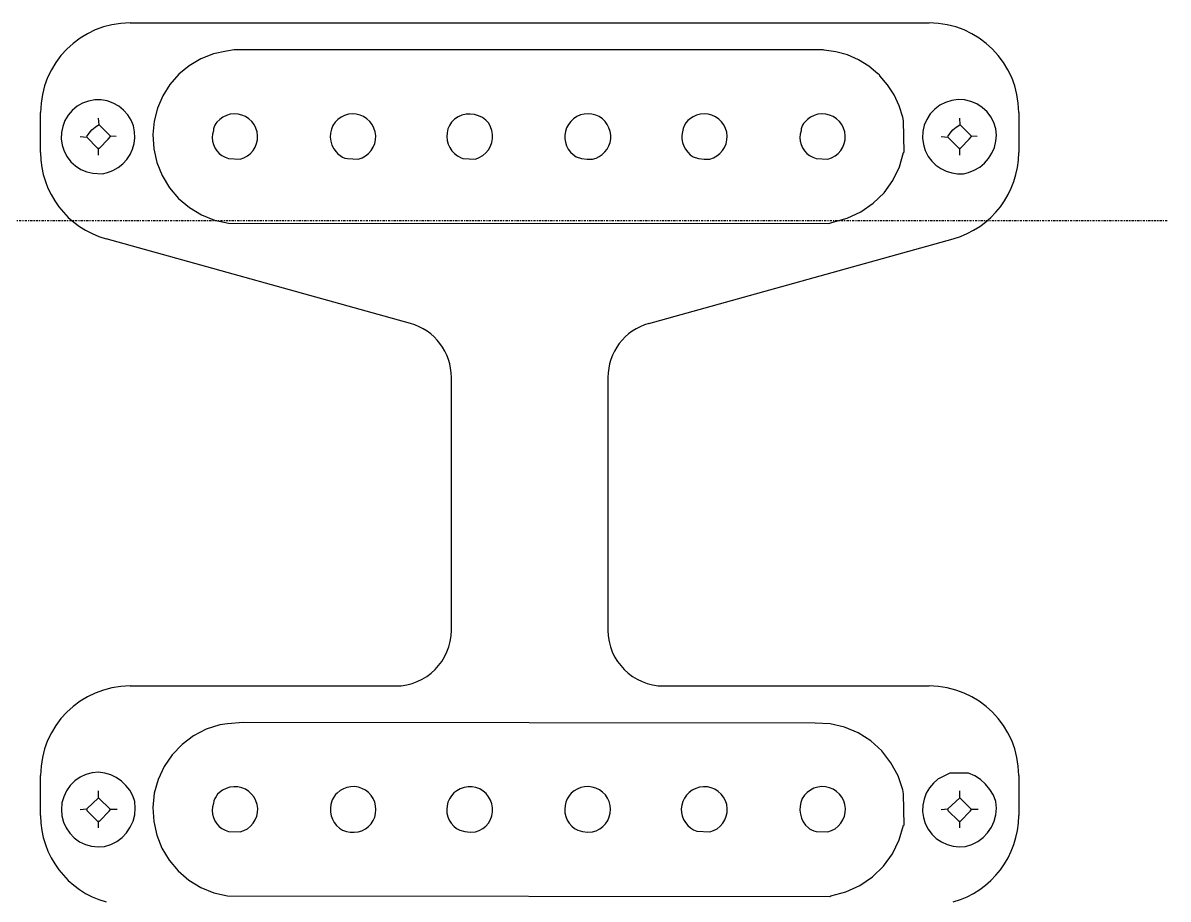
# Model space of a CAD drawing. Extents: x -68 to 722, y 3924 to 4942.
# Drawn here: x 89.2 to 191.6, y 4167.5 to 4245.8 of the extents above; entities that cross this region are included whole.
import ezdxf

# ---------------------------------------------------------------- set-up
doc = ezdxf.new("R2010")
doc.units = 0
doc.linetypes.add('$CONSTRUCTION', pattern=[0.3, 0.2, -0.05, 0, -0.05])
doc.layers.get('0').update_dxf_attribs({"linetype": 'CONTINUOUS'})
doc.layers.add('$CONSTRUCTION', color=254, linetype='$CONSTRUCTION')
doc.layers.add('Cavities', color=7, linetype='CONTINUOUS')

msp = doc.modelspace()

# ---------------------------------------------------------------- linework, layer by layer
at = {"layer": '$CONSTRUCTION'}
msp.add_line((61.838997, 4228.155533), (191.608917, 4228.155533), dxfattribs=at)
at = {"color": 7, "linetype": 'CONTINUOUS'}
for p, q in [((95.952883, 4234.00093), (95.952883, 4234.612154)), ((172.967387, 4234.00093), (172.967387, 4234.612154)), ((95.952883, 4173.839044), (95.952883, 4174.450268)), ((172.967387, 4173.839044), (172.967387, 4174.450268))]:
    msp.add_line(p, q, dxfattribs=at)
for points in [[(161.26677, 4227.888692), (161.609319, 4228.009627), (162.910822, 4228.361875), (164.133252, 4228.930779), (165.240842, 4229.699693), (166.201184, 4230.646119), (166.986181, 4231.742367), (167.572864, 4232.956361), (167.944068, 4234.25258), (167.990259, 4234.262883), (167.944068, 4237.067353), (167.869323, 4237.399596), (167.547977, 4238.417103), (167.095193, 4239.383318), (166.518888, 4240.281348), (165.829137, 4241.095492), (165.821454, 4241.127554), (165.808846, 4241.158018), (165.791625, 4241.186132), (165.770214, 4241.211204), (165.745142, 4241.232615), (165.717028, 4241.249836), (165.686564, 4241.262444), (165.654501, 4241.270128), (164.832851, 4241.962376), (163.920585, 4242.529906), (162.936485, 4242.961032), (161.900814, 4243.246877), (160.834895, 4243.381557), (160.742862, 4243.43124), (108.09009, 4243.43124), (107.39626, 4243.306289), (106.219981, 4243.047722), (105.098949, 4242.607522), (104.061019, 4241.99663), (103.131984, 4241.230223), (102.334928, 4240.327347), (101.689657, 4239.310436), (101.212205, 4238.20476), (100.914436, 4237.037792), (100.803749, 4235.838531), (100.876656, 4234.576255), (101.152788, 4233.342396), (101.624874, 4232.169454), (102.280477, 4231.088323), (103.10233, 4230.12748), (104.068786, 4229.312233), (105.154388, 4228.664056), (106.330542, 4228.200021), (107.566269, 4227.932351), (161.26677, 4227.888692)], [(96.302155, 4232.341894), (96.732808, 4232.464575), (97.231483, 4232.642543), (97.69573, 4232.897147), (98.113861, 4233.221977), (98.475349, 4233.608855), (98.771092, 4234.04804), (98.993645, 4234.528474), (99.137404, 4235.038063), (99.19875, 4235.563975), (99.176138, 4236.09297), (99.070137, 4236.611729), (98.860573, 4237.135143), (98.565053, 4237.615296), (98.192188, 4238.038204), (97.752836, 4238.391546), (97.259798, 4238.66503), (96.727434, 4238.850689), (96.171252, 4238.943116), (95.607453, 4238.939618), (95.052461, 4238.840297), (94.522442, 4238.648047), (94.032835, 4238.368466), (93.597902, 4238.0097), (93.230312, 4237.582198), (92.940773, 4237.098414), (92.73772, 4236.572441), (92.627066, 4236.019599), (92.612036, 4235.455992), (92.693067, 4234.898038), (92.867798, 4234.36199), (93.131141, 4233.863462), (93.475423, 4233.416976), (93.890616, 4233.035539), (94.364626, 4232.730261), (94.883645, 4232.510034), (95.432555, 4232.381274), (96.302155, 4232.341894)], [(173.316659, 4232.341894), (173.747311, 4232.464575), (174.270912, 4232.660955), (174.755829, 4232.939486), (175.189275, 4233.292822), (175.559823, 4233.71165), (175.857702, 4234.184925), (176.07506, 4234.70017), (176.206165, 4235.243799), (176.24756, 4235.80148), (176.198154, 4236.358508), (176.026934, 4236.910079), (175.762585, 4237.423564), (175.413131, 4237.883379), (174.989178, 4238.275568), (174.503592, 4238.588226), (173.971113, 4238.811866), (173.407901, 4238.9397), (172.831049, 4238.967847), (172.258067, 4238.895453), (171.706345, 4238.724715), (171.192626, 4238.460816), (170.732505, 4238.111765), (170.339945, 4237.688156), (170.026861, 4237.202846), (169.802755, 4236.670564), (169.674429, 4236.107466), (169.645779, 4235.530642), (169.717672, 4234.957599), (169.887929, 4234.405729), (170.15138, 4233.891783), (170.469303, 4233.468731), (170.849462, 4233.100591), (171.282507, 4232.796419), (171.757786, 4232.563697), (172.263606, 4232.40815), (172.787527, 4232.333605), (173.316659, 4232.341894)], [(108.613998, 4233.651659), (108.946833, 4233.76529), (109.255351, 4233.934133), (109.530473, 4234.153219), (109.764105, 4234.416102), (109.94937, 4234.715045), (110.080818, 4235.041254), (110.154581, 4235.385128), (110.168488, 4235.73655), (110.12213, 4236.085177), (110.016872, 4236.420753), (109.855809, 4236.733402), (109.643682, 4237.013925), (109.386733, 4237.254067), (109.092523, 4237.446762), (108.769708, 4237.586339), (108.427788, 4237.668692), (108.076824, 4237.691397), (107.727143, 4237.653787), (107.389034, 4237.556967), (107.072447, 4237.403787), (106.786698, 4237.198754), (106.540194, 4236.947902), (106.42978, 4236.820682), (106.340895, 4236.677589), (106.275782, 4236.52223), (106.236081, 4236.358523), (106.222793, 4236.190596), (106.145076, 4235.884545), (106.118701, 4235.569884), (106.144387, 4235.255166), (106.221436, 4234.948946), (106.347752, 4234.659548), (106.519902, 4234.394837), (106.733208, 4234.162011), (106.98187, 4233.967396), (107.259129, 4233.816284), (107.55745, 4233.712782), (108.613998, 4233.651659)], [(119.179479, 4233.651659), (119.512315, 4233.76529), (119.820833, 4233.934133), (120.095955, 4234.153219), (120.329587, 4234.416102), (120.514852, 4234.715045), (120.6463, 4235.041254), (120.720063, 4235.385128), (120.73397, 4235.73655), (120.687612, 4236.085177), (120.582353, 4236.420753), (120.421291, 4236.733402), (120.209164, 4237.013925), (119.952215, 4237.254067), (119.658004, 4237.446762), (119.33519, 4237.586339), (118.99327, 4237.668692), (118.642305, 4237.691397), (118.292624, 4237.653787), (117.954516, 4237.556967), (117.637929, 4237.403787), (117.35218, 4237.198754), (117.105676, 4236.947902), (116.913193, 4236.643733), (116.775131, 4236.311306), (116.6955, 4235.960268), (116.676608, 4235.600808), (116.719005, 4235.243357), (116.82146, 4234.89829), (116.981, 4234.57562), (117.192994, 4234.284713), (117.35924, 4234.107727), (117.549598, 4233.956978), (117.759971, 4233.835713), (117.985826, 4233.746543), (118.222299, 4233.691389), (119.179479, 4233.651659)], [(129.657643, 4233.651659), (129.994875, 4233.78151), (130.305306, 4233.966495), (130.58, 4234.201291), (130.811053, 4234.479141), (130.991815, 4234.792049), (131.117083, 4235.131009), (131.183253, 4235.486266), (131.18842, 4235.847595), (131.132435, 4236.204599), (131.016909, 4236.547002), (130.845168, 4236.86495), (130.582934, 4237.138584), (130.277412, 4237.362858), (129.937769, 4237.531041), (129.574198, 4237.638086), (129.197608, 4237.680782), (128.8193, 4237.657848), (128.450626, 4237.569971), (128.102649, 4237.419788), (127.785811, 4237.211807), (127.50962, 4236.952268), (127.329687, 4236.660189), (127.199546, 4236.342779), (127.122647, 4236.008455), (127.10103, 4235.666083), (127.135269, 4235.324742), (127.224454, 4234.993484), (127.366221, 4234.681093), (127.556811, 4234.395854), (127.791169, 4234.14533), (128.063081, 4233.936164), (128.365336, 4233.773904), (128.513777, 4233.712782), (129.657643, 4233.651659)], [(140.135807, 4233.651659), (140.445134, 4233.747064), (140.736371, 4233.888367), (141.002752, 4234.072286), (141.23809, 4234.294549), (141.436919, 4234.549993), (141.594621, 4234.832686), (141.707531, 4235.13606), (141.755611, 4235.465592), (141.752749, 4235.798601), (141.699013, 4236.127258), (141.595666, 4236.443837), (141.445138, 4236.740897), (141.250968, 4237.011454), (141.017719, 4237.249148), (140.729507, 4237.443991), (140.412717, 4237.587774), (140.076309, 4237.676431), (139.729801, 4237.707452), (139.382995, 4237.679961), (139.045702, 4237.594736), (138.727464, 4237.454187), (138.437282, 4237.262289), (138.183367, 4237.024473), (137.972901, 4236.747465), (137.811837, 4236.439102), (137.707652, 4236.127257), (137.654672, 4235.802765), (137.654261, 4235.473976), (137.706431, 4235.149353), (137.809838, 4234.837248), (137.961821, 4234.545695), (138.158469, 4234.282196), (138.394721, 4234.053532), (138.664498, 4233.865588), (139.141274, 4233.7153), (139.635974, 4233.643371), (140.135807, 4233.651659)], [(150.613971, 4233.651659), (150.944296, 4233.763708), (151.250803, 4233.93021), (151.524593, 4234.14633), (151.757718, 4234.405795), (151.943409, 4234.701071), (152.076274, 4235.023585), (152.152457, 4235.363975), (152.169746, 4235.712356), (152.127638, 4236.058616), (152.027356, 4236.3927), (151.871812, 4236.70491), (151.665522, 4236.986181), (151.414474, 4237.228346), (151.125958, 4237.424376), (150.808349, 4237.568578), (150.47087, 4237.656767), (150.123317, 4237.686381), (149.775783, 4237.656562), (149.438355, 4237.568174), (149.120832, 4237.423783), (148.877533, 4237.27875), (148.661259, 4237.095843), (148.477848, 4236.879998), (148.332247, 4236.637038), (148.228385, 4236.37352), (148.169066, 4236.096555), (148.123986, 4235.773662), (148.12966, 4235.447687), (148.18595, 4235.126559), (148.291487, 4234.818089), (148.443704, 4234.52978), (148.638898, 4234.268645), (148.872321, 4234.041037), (149.138296, 4233.85249), (149.617821, 4233.709442), (150.113657, 4233.641961), (150.613971, 4233.651659)], [(161.179452, 4233.651659), (161.512288, 4233.76529), (161.820806, 4233.934133), (162.095928, 4234.153219), (162.329559, 4234.416102), (162.514825, 4234.715045), (162.646273, 4235.041254), (162.720036, 4235.385128), (162.733943, 4235.73655), (162.687585, 4236.085177), (162.582326, 4236.420753), (162.421264, 4236.733402), (162.209137, 4237.013925), (161.952188, 4237.254067), (161.657977, 4237.446762), (161.335163, 4237.586339), (160.993242, 4237.668692), (160.642278, 4237.691397), (160.292597, 4237.653787), (159.954489, 4237.556967), (159.637902, 4237.403787), (159.352153, 4237.198754), (159.105649, 4236.947902), (158.995235, 4236.820682), (158.90635, 4236.677589), (158.841236, 4236.52223), (158.801535, 4236.358523), (158.788248, 4236.190596), (158.71053, 4235.884545), (158.684156, 4235.569884), (158.709842, 4235.255166), (158.78689, 4234.948946), (158.913207, 4234.659548), (159.085357, 4234.394837), (159.298662, 4234.162011), (159.547324, 4233.967396), (159.824584, 4233.816284), (160.122904, 4233.712782), (161.179452, 4233.651659)], [(94.905067, 4235.659966), (95.107351, 4235.976101), (95.352942, 4236.259905), (95.636747, 4236.505495), (95.952883, 4236.707778)], [(97.524608, 4235.659966), (97.007772, 4235.702403), (95.995669, 4236.713891), (95.952883, 4237.319002)], [(171.91957, 4235.659966), (172.121854, 4235.976101), (172.367445, 4236.259905), (172.651251, 4236.505495), (172.967387, 4236.707778)], [(174.539111, 4235.659966), (174.022276, 4235.702403), (173.010172, 4236.713891), (172.967387, 4237.319002)], [(94.293841, 4235.659966), (94.898955, 4235.61718), (95.865565, 4234.612154), (96.040201, 4234.612154), (96.804234, 4235.419843), (97.0007, 4235.659966)], [(171.308344, 4235.659966), (171.913458, 4235.61718), (172.880068, 4234.612154), (173.054705, 4234.612154), (173.818737, 4235.419843), (174.015203, 4235.659966)], [(161.354088, 4167.726806), (161.44813, 4167.780506), (162.779877, 4168.122127), (164.032789, 4168.688222), (165.169349, 4169.461839), (166.155521, 4170.419812), (166.961776, 4171.533455), (167.563969, 4172.769419), (167.944068, 4174.090693), (167.990259, 4174.100997), (167.944068, 4176.905466), (167.869323, 4177.23771), (167.450957, 4178.50111), (166.823899, 4179.674997), (166.006404, 4180.725195), (165.022272, 4181.621131), (163.900154, 4182.336722), (162.672718, 4182.851134), (161.375696, 4183.149392), (160.04685, 4183.222814), (108.875952, 4183.269354), (107.481745, 4183.138552), (106.784598, 4183.056386), (105.569123, 4182.664966), (104.434561, 4182.078999), (103.411804, 4181.314439), (102.528698, 4180.392101), (101.809286, 4179.337099), (101.273158, 4178.178158), (100.934909, 4176.946831), (100.803749, 4175.676644), (100.876997, 4174.423768), (101.149766, 4173.198752), (101.615026, 4172.033162), (102.26079, 4170.957032), (103.070419, 4169.998088), (104.02305, 4169.181041), (105.094138, 4168.526943), (106.256085, 4168.052648), (107.478951, 4167.770377), (161.354088, 4167.726806)], [(96.476791, 4172.180008), (97.042342, 4172.357369), (97.570145, 4172.62705), (98.045256, 4172.981414), (98.454221, 4173.410426), (98.785459, 4173.901938), (99.02959, 4174.442033), (99.179703, 4175.015416), (99.231546, 4175.605852), (99.18365, 4176.196621), (98.99774, 4176.719493), (98.732588, 4177.206988), (98.394676, 4177.647186), (97.99227, 4178.029321), (97.535208, 4178.344049), (97.034669, 4178.583674), (96.502893, 4178.742334), (95.952883, 4178.816152), (95.376818, 4178.765055), (94.818216, 4178.615302), (94.293841, 4178.371389), (93.819432, 4178.040636), (93.409227, 4177.632969), (93.075536, 4177.160623), (92.828374, 4176.637774), (92.675158, 4176.080114), (92.620488, 4175.504379), (92.666004, 4174.927848), (92.81034, 4174.367823), (93.049164, 4173.841114), (93.375308, 4173.363525), (93.778984, 4172.949392), (94.248078, 4172.611143), (94.768511, 4172.35893), (95.324663, 4172.200321), (95.899844, 4172.140078), (96.476791, 4172.180008)], [(173.491295, 4172.180008), (174.056845, 4172.357369), (174.584649, 4172.62705), (175.05976, 4172.981414), (175.468724, 4173.410426), (175.799962, 4173.901938), (176.044094, 4174.442033), (176.194206, 4175.015416), (176.246049, 4175.605852), (176.198154, 4176.196621), (175.979475, 4176.765251), (175.672844, 4177.291691), (175.286121, 4177.762443), (174.829222, 4178.165438), (174.313861, 4178.490345), (173.753249, 4178.728834), (172.094206, 4178.728834), (171.14244, 4178.274782), (171.037658, 4178.222392), (170.6144, 4177.859211), (170.257108, 4177.430972), (169.97564, 4176.949492), (169.777766, 4176.42806), (169.668946, 4175.881065), (169.652183, 4175.323602), (169.727939, 4174.771056), (169.894124, 4174.238676), (170.146152, 4173.741154), (170.477068, 4173.29222), (170.877738, 4172.904264), (171.337107, 4172.587992), (171.842495, 4172.352131), (172.379957, 4172.203193), (172.93466, 4172.145285), (173.491295, 4172.180008)], [(94.293841, 4175.49808), (94.898955, 4175.540865), (95.952883, 4176.545892), (95.952883, 4177.157116)], [(108.613998, 4173.489773), (108.950548, 4173.602545), (109.262608, 4173.771667), (109.540826, 4173.992071), (109.776865, 4174.257154), (109.963652, 4174.558971), (110.095589, 4174.888478), (110.168725, 4175.235802), (110.180866, 4175.590535), (110.131648, 4175.942047), (110.022548, 4176.279804), (109.856833, 4176.593685), (109.63947, 4176.874286), (109.376973, 4177.113196), (109.077206, 4177.303258), (108.749154, 4177.438776), (108.402645, 4177.515689), (108.048064, 4177.531691), (107.696036, 4177.486305), (107.35711, 4177.380889), (107.041441, 4177.218603), (106.75849, 4177.00431), (106.592014, 4176.848181), (106.452116, 4176.667851), (106.342266, 4176.467793), (106.265188, 4176.25297), (106.222793, 4176.028709), (106.142458, 4175.719911), (106.114376, 4175.402072), (106.139321, 4175.083971), (106.216605, 4174.774395), (106.344093, 4174.481894), (106.518265, 4174.214546), (106.734309, 4173.979737), (106.986258, 4173.783951), (107.267154, 4173.632595), (107.569237, 4173.529852), (108.613998, 4173.489773)], [(119.179479, 4173.489773), (119.505197, 4173.596198), (119.80866, 4173.755347), (120.081404, 4173.962781), (120.315821, 4174.212714), (120.505373, 4174.498175), (120.644773, 4174.811201), (120.730133, 4175.143061), (120.759071, 4175.4845), (120.730781, 4175.825992), (120.646051, 4176.158014), (120.507245, 4176.471304), (120.318235, 4176.757124), (120.084292, 4177.007501), (119.811942, 4177.215452), (119.508782, 4177.375176), (119.183267, 4177.48222), (118.844476, 4177.533595), (118.501861, 4177.527871), (118.164976, 4177.465206), (117.843218, 4177.347348), (117.545563, 4177.177584), (117.280312, 4176.960651), (117.149335, 4176.829674), (116.85551, 4176.364533), (116.734575, 4175.934668), (116.687415, 4175.601182), (116.694645, 4175.264456), (116.756075, 4174.933302), (116.870097, 4174.616386), (117.033727, 4174.322002), (117.242684, 4174.057854), (117.491499, 4173.830855), (117.773659, 4173.646945), (118.112623, 4173.530406), (118.46497, 4173.464611), (118.823148, 4173.450969), (119.179479, 4173.489773)], [(129.657643, 4173.489773), (129.994515, 4173.608932), (130.305619, 4173.784705), (130.581527, 4174.011765), (130.813879, 4174.283231), (130.995633, 4174.590878), (131.121282, 4174.925382), (131.187019, 4175.276608), (131.190851, 4175.633912), (131.132662, 4175.986467), (131.014216, 4176.323589), (130.839102, 4176.635063), (130.612626, 4176.91145), (130.341651, 4177.144375), (130.034389, 4177.32678), (129.70015, 4177.453137), (129.349063, 4177.519617), (128.991767, 4177.524206), (128.639088, 4177.466764), (128.301714, 4177.349033), (127.989869, 4177.174579), (127.731691, 4176.968776), (127.510078, 4176.724035), (127.330829, 4176.446762), (127.198636, 4176.144214), (127.11696, 4175.824309), (127.087936, 4175.49542), (127.112326, 4175.166156), (127.189491, 4174.845133), (127.317412, 4174.540753), (127.492739, 4174.260984), (127.710885, 4174.013148), (127.96614, 4173.80373), (128.251823, 4173.638213), (128.70989, 4173.510066), (129.182914, 4173.46012), (129.657643, 4173.489773)], [(140.135807, 4173.489773), (140.4682, 4173.59402), (140.778162, 4173.753003), (141.056757, 4173.962137), (141.295951, 4174.215392), (141.488848, 4174.505465), (141.629885, 4174.823994), (141.714995, 4175.161792), (141.741725, 4175.509121), (141.709303, 4175.855964), (141.618666, 4176.192321), (141.472425, 4176.508494), (141.274798, 4176.795366), (141.031483, 4177.044665), (140.749497, 4177.249203), (140.436969, 4177.403082), (140.102912, 4177.501865), (139.756957, 4177.542704), (139.40908, 4177.524421), (139.069312, 4177.447543), (138.74745, 4177.314288), (138.474229, 4177.158358), (138.231568, 4176.95816), (138.026562, 4176.719546), (137.865206, 4176.449495), (137.752218, 4176.155901), (137.690902, 4175.84735), (137.650082, 4175.51515), (137.665937, 4175.180828), (137.738011, 4174.853981), (137.864237, 4174.543997), (138.040988, 4174.259774), (138.26319, 4174.009475), (138.524463, 4173.800286), (138.817305, 4173.638213), (139.246628, 4173.516298), (139.690123, 4173.466368), (140.135807, 4173.489773)], [(150.613971, 4173.489773), (150.950521, 4173.602545), (151.262581, 4173.771667), (151.540798, 4173.992071), (151.776837, 4174.257154), (151.963624, 4174.558971), (152.095562, 4174.888478), (152.168698, 4175.235802), (152.180838, 4175.590535), (152.131621, 4175.942047), (152.022521, 4176.279804), (151.856806, 4176.593685), (151.639443, 4176.874286), (151.376946, 4177.113196), (151.077179, 4177.303258), (150.749127, 4177.438776), (150.402618, 4177.515689), (150.048037, 4177.531691), (149.696009, 4177.486305), (149.357083, 4177.380889), (149.041414, 4177.218603), (148.758462, 4177.00431), (148.530264, 4176.768286), (148.343112, 4176.498554), (148.201905, 4176.202172), (148.110339, 4175.8869), (148.07081, 4175.560988), (148.084352, 4175.232967), (148.150613, 4174.911422), (148.267856, 4174.604771), (148.433014, 4174.321038), (148.641764, 4174.067651), (148.888642, 4173.851241), (149.167185, 4173.677473), (149.470104, 4173.550895), (150.613971, 4173.489773)], [(161.179452, 4173.489773), (161.515933, 4173.602569), (161.827983, 4173.771587), (162.106291, 4173.991785), (162.342552, 4174.256591), (162.529717, 4174.558106), (162.662202, 4174.887331), (162.736054, 4175.234444), (162.749068, 4175.589088), (162.700857, 4175.94068), (162.592859, 4176.27873), (162.428296, 4176.593152), (162.212079, 4176.874562), (161.95066, 4177.114566), (161.651837, 4177.306001), (161.324529, 4177.443156), (160.9785, 4177.521938), (160.624076, 4177.539996), (160.271832, 4177.496792), (159.932278, 4177.393614), (159.615547, 4177.233542), (159.331087, 4177.021351), (159.087388, 4176.763373), (158.89172, 4176.467306), (158.765764, 4176.1309), (158.695152, 4175.778695), (158.681699, 4175.419735), (158.72575, 4175.063233), (158.826173, 4174.718343), (158.98039, 4174.393918), (159.184443, 4174.098289), (159.433092, 4173.839044), (159.542239, 4173.773555), (159.728078, 4173.665735), (159.926776, 4173.584001), (160.134692, 4173.529852), (161.179452, 4173.489773)], [(171.308344, 4175.49808), (171.913458, 4175.540865), (172.967387, 4176.545892), (172.967387, 4177.157116)], [(97.611926, 4175.49808), (97.0007, 4175.49808), (95.952883, 4176.545892)], [(174.626429, 4175.49808), (174.015203, 4175.49808), (172.967387, 4176.545892)], [(94.905067, 4175.49808), (94.905067, 4175.410762), (95.865565, 4174.450268), (96.040201, 4174.450268), (96.891552, 4175.345274), (97.0007, 4175.49808)], [(171.91957, 4175.49808), (171.91957, 4175.410762), (172.880068, 4174.450268), (173.054705, 4174.450268), (173.906055, 4175.345274), (174.015203, 4175.49808)]]:
    msp.add_lwpolyline(points, dxfattribs=at)
at = {"layer": 'Cavities', "color": 7, "linetype": 'CONTINUOUS'}
for p, q in [((98.760652, 4245.827114), (170.246928, 4245.827114)), ((90.760652, 4234.232806), (90.760652, 4237.827114)), ((178.246928, 4237.827114), (178.246928, 4234.232806)), ((123.844618, 4218.946269), (96.615333, 4226.525822)), ((145.162969, 4218.94627), (172.392247, 4226.525822)), ((127.503794, 4191.535282), (127.503794, 4214.129404)), ((141.503794, 4214.129405), (141.503794, 4191.535282)), ((98.760654, 4186.535282), (122.503794, 4186.535282)), ((146.503794, 4186.535282), (170.24693, 4186.535282)), ((90.760654, 4174.940974), (90.760654, 4178.535282)), ((178.24693, 4178.535282), (178.24693, 4174.940974))]:
    msp.add_line(p, q, dxfattribs=at)
for centre, radius, start, end in [((98.760652, 4237.827114), 8, 90, 180), ((170.246928, 4237.827114), 8, 0, 90), ((98.760652, 4234.232806), 8, 180, 254.444907), ((170.246928, 4234.232806), 8, -74.444905, 0), ((122.503794, 4214.129404), 5, 0, 74.444907), ((146.503794, 4214.129405), 5, 105.555095, 180), ((122.503794, 4191.535282), 5, -90, 0), ((146.503794, 4191.535282), 5, 180, 270), ((98.760654, 4178.535282), 8, 90, 180), ((170.24693, 4178.535282), 8, 0, 90), ((98.760654, 4174.940974), 8, 180, 254.444907), ((170.24693, 4174.940974), 8, -74.444905, 0)]:
    msp.add_arc(centre, radius, start, end, dxfattribs=at)

doc.saveas('drawing.dxf')
